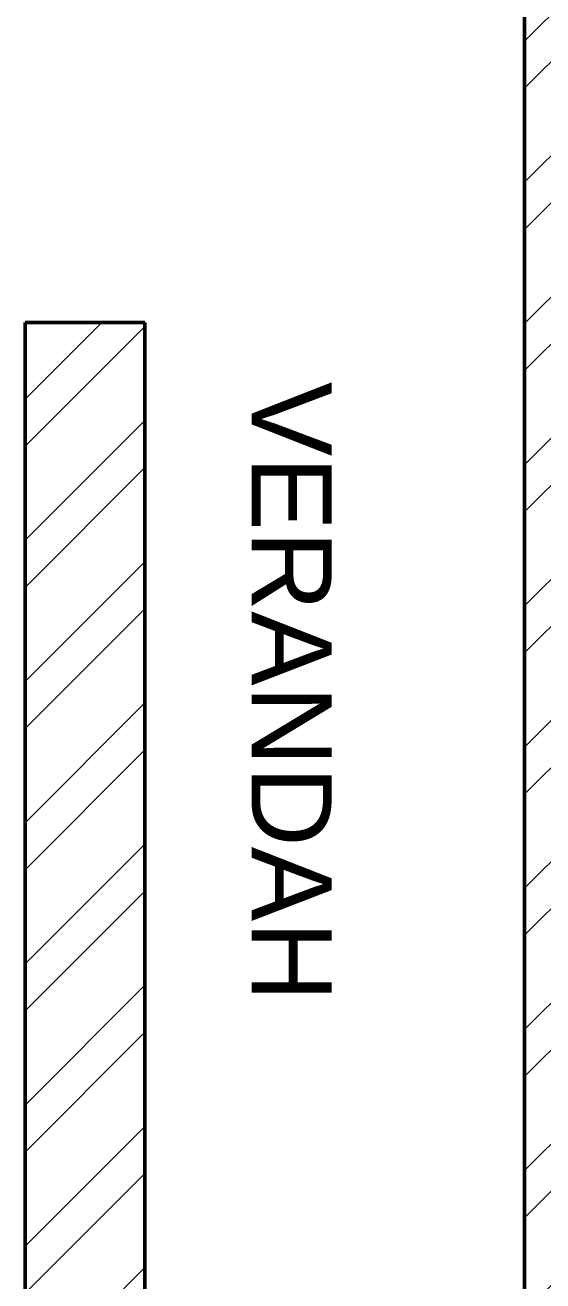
# Model space of a CAD drawing. Header units: inches. Extents: x -22123 to -20407, y -44696 to -43478.
# Drawn here: x -21115.5 to -21076.6, y -44616.4 to -44522.1 of the extents above; entities that cross this region are included whole.
import ezdxf

# ---------------------------------------------------------------- set-up
doc = ezdxf.new("R2010")
doc.units = ezdxf.units.IN
doc.header["$LTSCALE"] = 0.01
doc.header["$MEASUREMENT"] = 0
doc.layers.add('A-HATCH', color=9, linetype='Continuous', lineweight=5)
doc.layers.add('wall', color=30, linetype='Continuous', lineweight=50)
doc.layers.add('TEXT', color=7, linetype='Continuous')
doc.styles.get("Standard").update_dxf_attribs({"font": 'arial.ttf'})

msp = doc.modelspace()

# ---------------------------------------------------------------- hatches: boundary and pattern name
at = {"layer": 'A-HATCH'}
h = msp.add_hatch(dxfattribs=at)
h.set_pattern_fill('ANSI32', color=256, scale=20, angle=360)
h.set_pattern_definition([(45, (-41777.238, -37539.327), (-5.3033009, 5.3033009), []), (45, (-41773.702, -37539.327), (-5.3033009, 5.3033009), [])])
h.paths.add_polyline_path([(-21106.45668, -44544.41047), (-21115.45668, -44544.41047), (-21115.45668, -44635.41047), (-21112.70836, -44635.41047), (-21112.70836, -44632.11218), (-21107.62933, -44638.70875), (-21107.62933, -44635.41047), (-21106.45668, -44635.41047)])
h.paths.add_polyline_path([(-21068.95668, -44489.85604), (-21077.95668, -44489.85604), (-21077.95668, -44635.41047), (-21075.20836, -44635.41047), (-21075.20836, -44632.11218), (-21070.12933, -44638.70875), (-21070.12933, -44635.41047), (-21068.95668, -44635.41047)])
h.paths.add_polyline_path([(-20939.95668, -44635.41047), (-20937.20836, -44635.41047), (-20937.20836, -44632.11218), (-20932.12933, -44638.70875), (-20932.12933, -44635.41047), (-20930.95668, -44635.41047), (-20930.95668, -44477.85604), (-20939.95668, -44477.85604)])
h.paths.add_polyline_path([(-20788.45668, -44489.85604), (-20797.45668, -44489.85604), (-20797.45668, -44635.41047), (-20794.70836, -44635.41047), (-20794.70836, -44632.11218), (-20789.62933, -44638.70875), (-20789.62933, -44635.41047), (-20788.45668, -44635.41047)])
h.paths.add_polyline_path([(-20659.45668, -44489.85604), (-20668.45668, -44489.85604), (-20668.45668, -44635.41047), (-20665.70836, -44635.41047), (-20665.70836, -44632.11218), (-20660.62933, -44638.70875), (-20660.62933, -44635.41047), (-20659.45668, -44635.41047)])
h.paths.add_polyline_path([(-20649.59953, -44471.85604), (-20640.59953, -44471.85604), (-20640.59953, -44374.18311), (-20640.59953, -44238.41047), (-20649.59953, -44238.41047), (-20649.59953, -44374.18311)])
h.paths.add_polyline_path([(-20930.95668, -44352.41047), (-20939.95668, -44352.41047), (-20939.95668, -44471.85604), (-20930.95668, -44471.85604)])
h.paths.add_polyline_path([(-20986.45668, -44471.85604), (-20981.95668, -44471.85604), (-20981.95668, -44352.41047), (-20986.45668, -44352.41047)])
h.paths.add_polyline_path([(-21050.95668, -44471.85604), (-21046.45668, -44471.85604), (-21046.45668, -44352.41047), (-21050.95668, -44352.41047)])
h.paths.add_polyline_path([(-21115.45668, -44471.85604), (-21110.97539, -44471.85604), (-21110.95668, -44352.41047), (-21115.45668, -44352.41047)])

# ---------------------------------------------------------------- linework, layer by layer
at = {"layer": 'wall'}
for p, q in [((-21077.95668, -44635.41047), (-21077.95668, -44489.85604)), ((-21115.45668, -44635.41047), (-21115.45668, -44544.41047)), ((-21115.45668, -44544.41047), (-21106.45668, -44544.41047)), ((-21106.45668, -44635.41047), (-21106.45668, -44544.41047))]:
    msp.add_line(p, q, dxfattribs=at)

# ---------------------------------------------------------------- texts
at = {"layer": 'TEXT', "insert": (-21092.44417, -46417.436), "char_height": 6, "width": 3690.5600847, "attachment_point": 3, "rotation": 270}
msp.add_mtext('\\pxqc;VERANDAH', dxfattribs=at)

doc.saveas('drawing.dxf')
